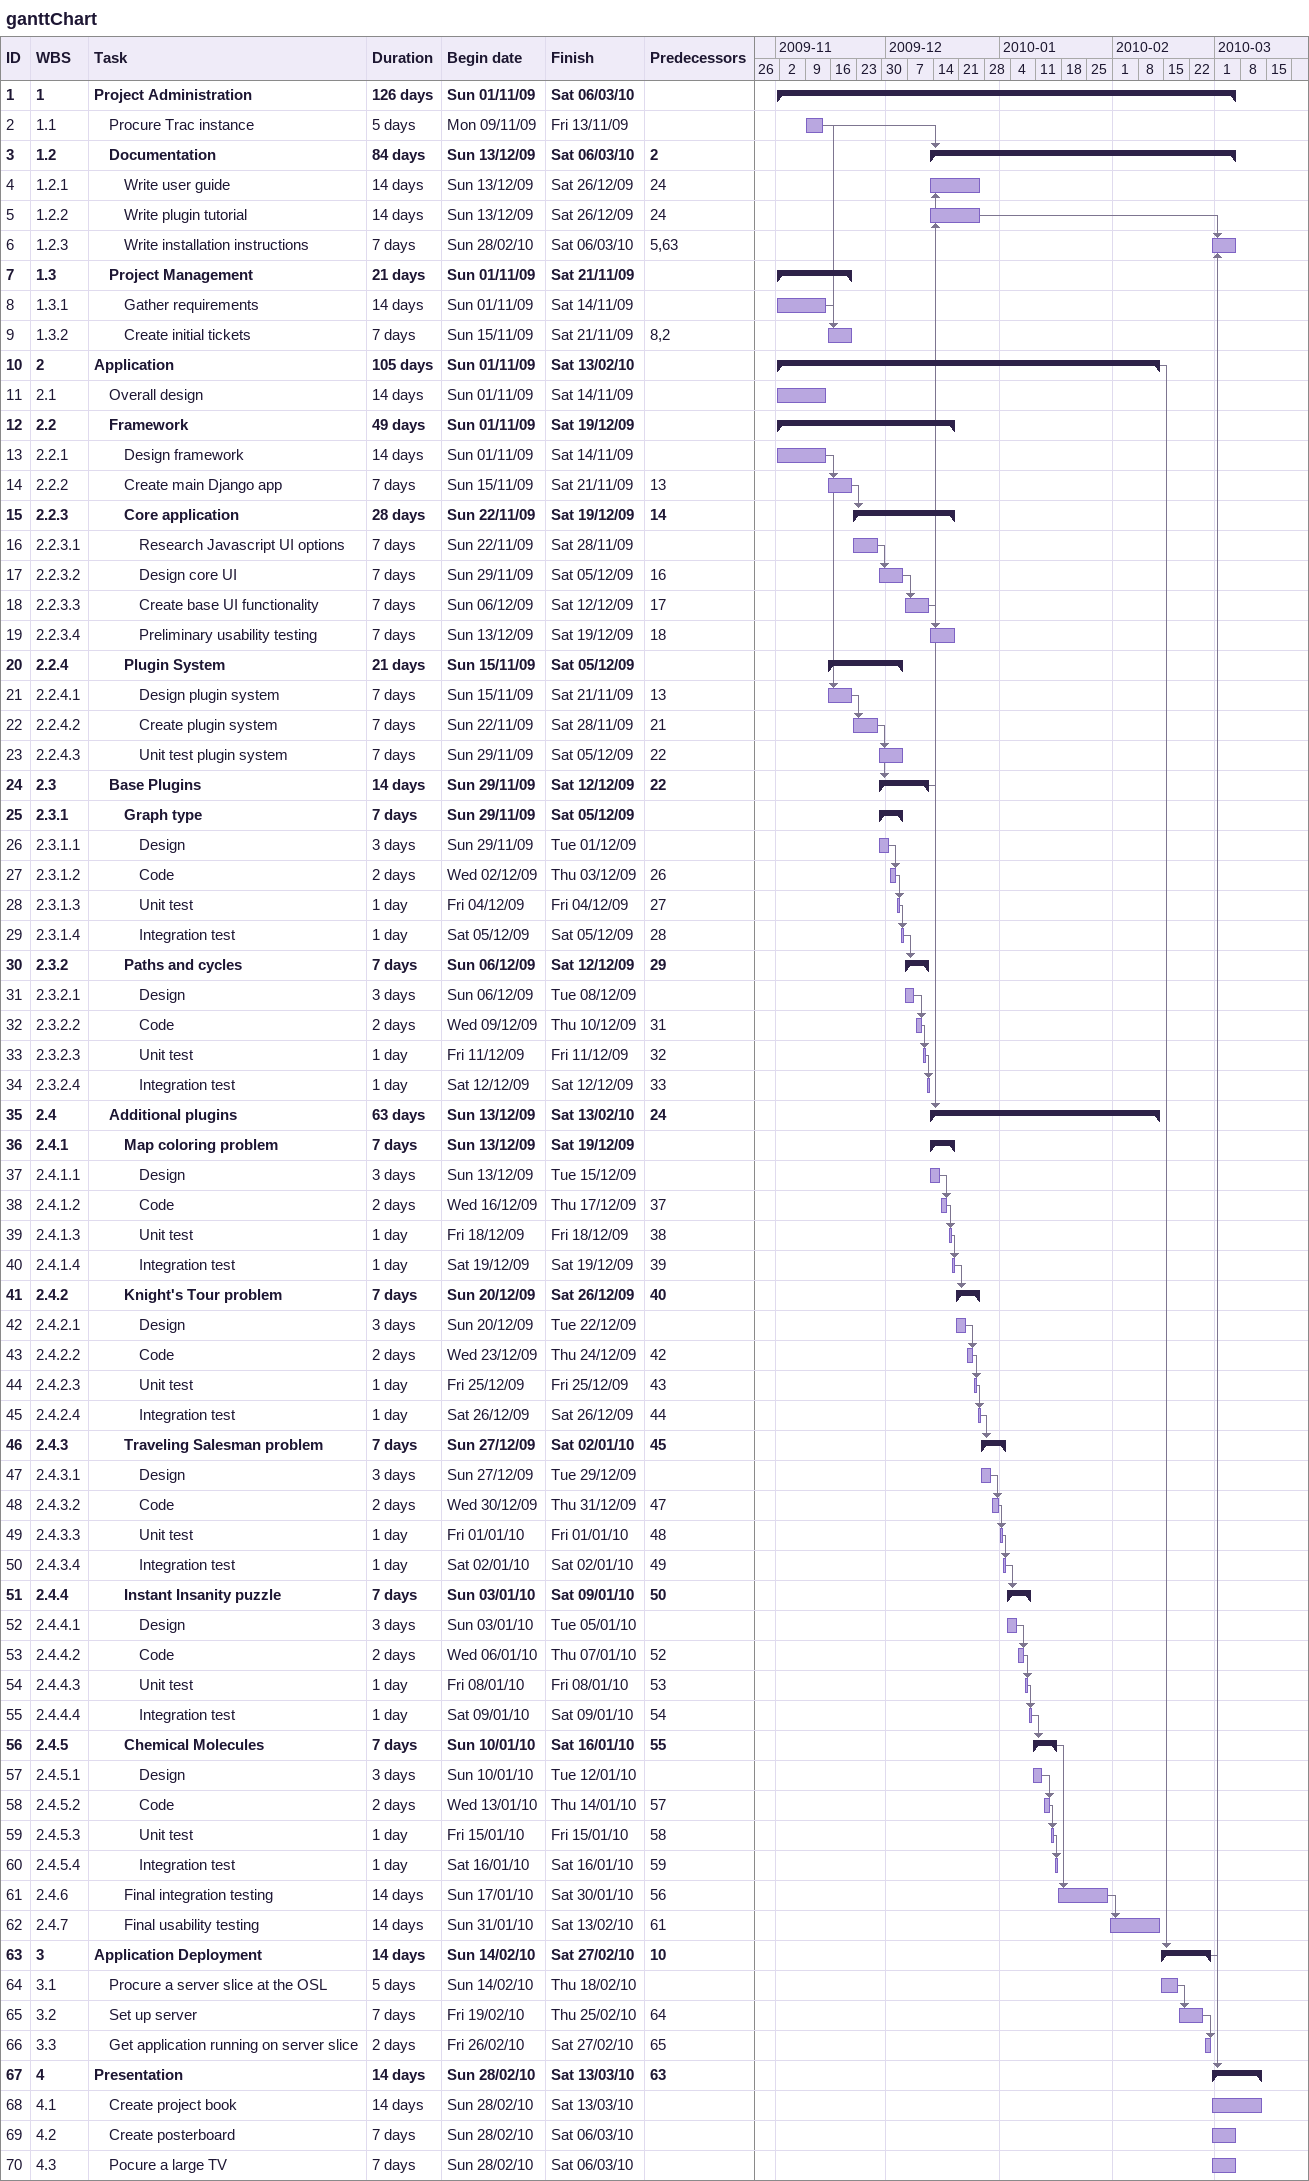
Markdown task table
ganttChart

| ID | WBS | Task | Duration | Start | Finish | Predecessors |
|---|---|---|---|---|---|---|
| 1 | 1 | **Project Administration** | 126d | 2009-11-01 | 2010-03-06 |  |
| 2 | 1.1 | Procure Trac instance | 5d | 2009-11-09 | 2009-11-13 |  |
| 3 | 1.2 | **Documentation** | 84d | 2009-12-13 | 2010-03-06 | 2 |
| 4 | 1.2.1 | Write user guide | 14d | 2009-12-13 | 2009-12-26 | 24 |
| 5 | 1.2.2 | Write plugin tutorial | 14d | 2009-12-13 | 2009-12-26 | 24 |
| 6 | 1.2.3 | Write installation instructions | 7d | 2010-02-28 | 2010-03-06 | 5, 63 |
| 7 | 1.3 | **Project Management** | 21d | 2009-11-01 | 2009-11-21 |  |
| 8 | 1.3.1 | Gather requirements | 14d | 2009-11-01 | 2009-11-14 |  |
| 9 | 1.3.2 | Create initial tickets | 7d | 2009-11-15 | 2009-11-21 | 8, 2 |
| 10 | 2 | **Application** | 105d | 2009-11-01 | 2010-02-13 |  |
| 11 | 2.1 | Overall design | 14d | 2009-11-01 | 2009-11-14 |  |
| 12 | 2.2 | **Framework** | 49d | 2009-11-01 | 2009-12-19 |  |
| 13 | 2.2.1 | Design framework | 14d | 2009-11-01 | 2009-11-14 |  |
| 14 | 2.2.2 | Create main Django app | 7d | 2009-11-15 | 2009-11-21 | 13 |
| 15 | 2.2.3 | **Core application** | 28d | 2009-11-22 | 2009-12-19 | 14 |
| 16 | 2.2.3.1 | Research Javascript UI options | 7d | 2009-11-22 | 2009-11-28 |  |
| 17 | 2.2.3.2 | Design core UI | 7d | 2009-11-29 | 2009-12-05 | 16 |
| 18 | 2.2.3.3 | Create base UI functionality | 7d | 2009-12-06 | 2009-12-12 | 17 |
| 19 | 2.2.3.4 | Preliminary usability testing | 7d | 2009-12-13 | 2009-12-19 | 18 |
| 20 | 2.2.4 | **Plugin System** | 21d | 2009-11-15 | 2009-12-05 |  |
| 21 | 2.2.4.1 | Design plugin system | 7d | 2009-11-15 | 2009-11-21 | 13 |
| 22 | 2.2.4.2 | Create plugin system | 7d | 2009-11-22 | 2009-11-28 | 21 |
| 23 | 2.2.4.3 | Unit test plugin system | 7d | 2009-11-29 | 2009-12-05 | 22 |
| 24 | 2.3 | **Base Plugins** | 14d | 2009-11-29 | 2009-12-12 | 22 |
| 25 | 2.3.1 | **Graph type** | 7d | 2009-11-29 | 2009-12-05 |  |
| 26 | 2.3.1.1 | Design | 3d | 2009-11-29 | 2009-12-01 |  |
| 27 | 2.3.1.2 | Code | 2d | 2009-12-02 | 2009-12-03 | 26 |
| 28 | 2.3.1.3 | Unit test | 1d | 2009-12-04 | 2009-12-04 | 27 |
| 29 | 2.3.1.4 | Integration test | 1d | 2009-12-05 | 2009-12-05 | 28 |
| 30 | 2.3.2 | **Paths and cycles** | 7d | 2009-12-06 | 2009-12-12 | 29 |
| 31 | 2.3.2.1 | Design | 3d | 2009-12-06 | 2009-12-08 |  |
| 32 | 2.3.2.2 | Code | 2d | 2009-12-09 | 2009-12-10 | 31 |
| 33 | 2.3.2.3 | Unit test | 1d | 2009-12-11 | 2009-12-11 | 32 |
| 34 | 2.3.2.4 | Integration test | 1d | 2009-12-12 | 2009-12-12 | 33 |
| 35 | 2.4 | **Additional plugins** | 63d | 2009-12-13 | 2010-02-13 | 24 |
| 36 | 2.4.1 | **Map coloring problem** | 7d | 2009-12-13 | 2009-12-19 |  |
| 37 | 2.4.1.1 | Design | 3d | 2009-12-13 | 2009-12-15 |  |
| 38 | 2.4.1.2 | Code | 2d | 2009-12-16 | 2009-12-17 | 37 |
| 39 | 2.4.1.3 | Unit test | 1d | 2009-12-18 | 2009-12-18 | 38 |
| 40 | 2.4.1.4 | Integration test | 1d | 2009-12-19 | 2009-12-19 | 39 |
| 41 | 2.4.2 | **Knight's Tour problem** | 7d | 2009-12-20 | 2009-12-26 | 40 |
| 42 | 2.4.2.1 | Design | 3d | 2009-12-20 | 2009-12-22 |  |
| 43 | 2.4.2.2 | Code | 2d | 2009-12-23 | 2009-12-24 | 42 |
| 44 | 2.4.2.3 | Unit test | 1d | 2009-12-25 | 2009-12-25 | 43 |
| 45 | 2.4.2.4 | Integration test | 1d | 2009-12-26 | 2009-12-26 | 44 |
| 46 | 2.4.3 | **Traveling Salesman problem** | 7d | 2009-12-27 | 2010-01-02 | 45 |
| 47 | 2.4.3.1 | Design | 3d | 2009-12-27 | 2009-12-29 |  |
| 48 | 2.4.3.2 | Code | 2d | 2009-12-30 | 2009-12-31 | 47 |
| 49 | 2.4.3.3 | Unit test | 1d | 2010-01-01 | 2010-01-01 | 48 |
| 50 | 2.4.3.4 | Integration test | 1d | 2010-01-02 | 2010-01-02 | 49 |
| 51 | 2.4.4 | **Instant Insanity puzzle** | 7d | 2010-01-03 | 2010-01-09 | 50 |
| 52 | 2.4.4.1 | Design | 3d | 2010-01-03 | 2010-01-05 |  |
| 53 | 2.4.4.2 | Code | 2d | 2010-01-06 | 2010-01-07 | 52 |
| 54 | 2.4.4.3 | Unit test | 1d | 2010-01-08 | 2010-01-08 | 53 |
| 55 | 2.4.4.4 | Integration test | 1d | 2010-01-09 | 2010-01-09 | 54 |
| 56 | 2.4.5 | **Chemical Molecules** | 7d | 2010-01-10 | 2010-01-16 | 55 |
| 57 | 2.4.5.1 | Design | 3d | 2010-01-10 | 2010-01-12 |  |
| 58 | 2.4.5.2 | Code | 2d | 2010-01-13 | 2010-01-14 | 57 |
| 59 | 2.4.5.3 | Unit test | 1d | 2010-01-15 | 2010-01-15 | 58 |
| 60 | 2.4.5.4 | Integration test | 1d | 2010-01-16 | 2010-01-16 | 59 |
| 61 | 2.4.6 | Final integration testing | 14d | 2010-01-17 | 2010-01-30 | 56 |
| 62 | 2.4.7 | Final usability testing | 14d | 2010-01-31 | 2010-02-13 | 61 |
| 63 | 3 | **Application Deployment** | 14d | 2010-02-14 | 2010-02-27 | 10 |
| 64 | 3.1 | Procure a server slice at the OSL | 5d | 2010-02-14 | 2010-02-18 |  |
| 65 | 3.2 | Set up server | 7d | 2010-02-19 | 2010-02-25 | 64 |
| 66 | 3.3 | Get application running on server slice | 2d | 2010-02-26 | 2010-02-27 | 65 |
| 67 | 4 | **Presentation** | 14d | 2010-02-28 | 2010-03-13 | 63 |
| 68 | 4.1 | Create project book | 14d | 2010-02-28 | 2010-03-13 |  |
| 69 | 4.2 | Create posterboard | 7d | 2010-02-28 | 2010-03-06 |  |
| 70 | 4.3 | Pocure a large TV | 7d | 2010-02-28 | 2010-03-06 |  |
